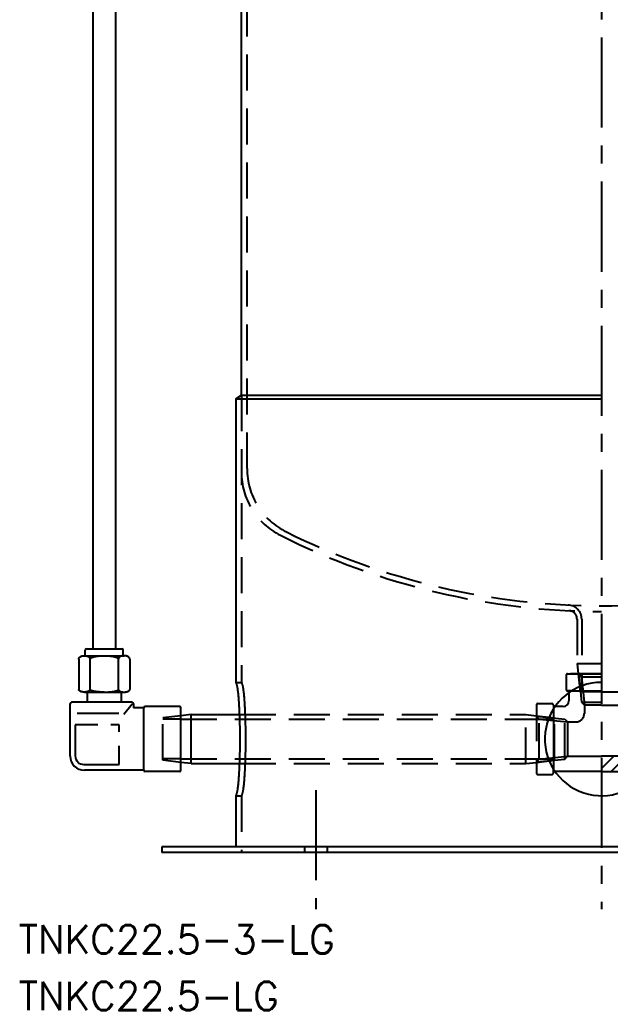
# Model space of a CAD drawing. Extents: x -205 to 175, y -979 to 175.
# Drawn here: x -205.1 to 3, y -978.6 to -629.3 of the extents above; entities that cross this region are included whole.
import ezdxf

# ---------------------------------------------------------------- set-up
doc = ezdxf.new("R2010")
doc.units = 0
doc.linetypes.add('CENTER', pattern=[50.8, 31.75, -6.35, 6.35, -6.35])
doc.linetypes.add('DASHED', pattern=[19.05, 12.7, -6.35])
doc.layers.get('0').update_dxf_attribs({"linetype": 'CONTINUOUS'})
doc.layers.add('CENTER', color=1, linetype='CENTER')
doc.styles.get("Standard").update_dxf_attribs({"font": 'txt.shx', "height": 3, "bigfont": 'bigfont.shx'})

# ---------------------------------------------------------------- blocks, each defined once
blk = doc.blocks.new('*X7')
at = {"color": 0, "linetype": 'CONTINUOUS'}
for p, q in [((7.88, -863.03), (10.91, -860)), ((7.29, -868.11), (12.5, -862.9)), ((6.07, -873.82), (11.5, -868.39)), ((7.76, -876.62), (12.96, -871.43)), ((11.95, -876.93), (18.37, -870.5)), ((17.98, -875.38), (22.78, -870.58)), ((0, -893.36), (4.29, -889.07)), ((3.35, -894.5), (8.78, -889.07)), ((7.84, -894.5), (12.64, -889.71)), ((12.33, -894.5), (16.39, -890.44)), ((16.82, -894.5), (20.44, -890.89)), ((20.31, -895.5), (23, -892.81))]:
    blk.add_line(p, q, dxfattribs=at)

msp = doc.modelspace()

# ---------------------------------------------------------------- linework, layer by layer
at = {"color": 3, "linetype": 'DASHED'}
for p, q in [((-125, -787.56), (-125, -380.33)), ((-127, -761.71), (-127, -863)), ((-8.65, -840.73), (-8.65, -856.35)), ((-7, -840.72), (-7, -866.35)), ((-8.65, -856.35), (-8.23, -860)), ((-8.65, -856.35), (0, -856.35)), ((-12.5, -860.5), (-12.5, -865.5)), ((-12, -860), (0, -860)), ((0, -860), (-11, -860)), ((-8.23, -860), (-7.5, -866.35)), ((-8.07, -860), (-7.07, -861)), ((-8.07, -860), (-7.07, -870)), ((-7.07, -861), (-6.07, -871)), ((-7.07, -861), (0, -861)), ((-129, -863), (-127, -863)), ((-10.54, -866), (-12, -866)), ((-11.5, -866.64), (-11.5, -866)), ((0, -866.35), (-7.5, -866.35)), ((-23, -871), (-23, -895)), ((-22.5, -870.5), (-17.5, -870.5)), ((-17, -871), (-17, -872.46)), ((-16.36, -871.5), (-17, -871.5)), ((-7.07, -870), (-6.07, -871)), ((-7.07, -870), (0, -870)), ((-6.07, -871), (-6.07, -874)), ((0, -871), (-6.07, -871)), ((-148.36, -874.77), (-154.71, -875.5)), ((-154.71, -890.5), (-154.71, -875.5)), ((-148.36, -876), (-154.71, -876)), ((-148.36, -876), (-23, -876)), ((-127.59, -874.35), (-26.65, -874.35)), ((-26.65, -891.65), (-26.65, -874.35)), ((-26.65, -874.35), (-23, -874.77)), ((-23, -874.77), (-16.65, -875.5)), ((-23, -874.93), (-22, -875.93)), ((-23, -874.93), (-13, -875.93)), ((-23, -876), (-16.65, -876)), ((-22, -890.07), (-22, -875.93)), ((-22, -875.93), (-12, -876.93)), ((-16.65, -890.5), (-16.65, -875.5)), ((-13, -890.07), (-13, -875.93)), ((-13, -875.93), (-12, -876.93)), ((-12, -876.93), (-12, -889.07)), ((-12, -876.93), (-9.07, -876.93)), ((-148.36, -890), (-154.71, -890)), ((-148.36, -891.23), (-154.71, -890.5)), ((-148.36, -890), (-23, -890)), ((-23, -890), (-16.65, -890)), ((-23, -891.07), (-22, -890.07)), ((-23, -891.07), (-13, -890.07)), ((-23, -891.23), (-16.65, -890.5)), ((-22, -890.07), (-12, -889.07)), ((-13, -890.07), (-12, -889.07)), ((-12, -889.07), (0, -889.07)), ((-127.59, -891.65), (-26.65, -891.65)), ((-26.65, -891.65), (-23, -891.23)), ((-17, -895), (-17, -893.54)), ((-22.5, -895.5), (-17.5, -895.5)), ((-16.36, -894.5), (-17, -894.5)), ((-129, -903), (-127, -903)), ((-127, -903), (-127, -923)), ((-104.76, -921), (-104.76, -923)), ((-96.76, -921), (-96.76, -923))]:
    msp.add_line(p, q, dxfattribs=at)
at = {"color": 7, "linetype": 'CONTINUOUS'}
for p, q in [((-127, -761.71), (-127, -396.65)), ((-179.36, -419.8), (-179.36, -851.2)), ((-171.36, -419.8), (-171.36, -851.2)), ((-129, -763), (-127, -761.71)), ((-129, -763), (0, -763)), ((-129, -763), (-129, -863)), ((-127, -761.71), (0, -761.71)), ((-182.02, -853.6), (-182.02, -851.7)), ((-181.52, -851.2), (-169.19, -851.2)), ((-168.69, -853.6), (-168.69, -851.7)), ((-184.36, -854.81), (-184.36, -865.5)), ((-182.36, -853.6), (-168.35, -853.6)), ((-180.36, -865.5), (-180.36, -854.52)), ((-170.35, -865.5), (-170.35, -854.52)), ((-166.36, -854.81), (-166.36, -865.5)), ((-10.54, -866), (0, -866)), ((-182.36, -866.43), (-168.35, -866.43)), ((-181.37, -866.43), (-181.37, -870.04)), ((-169.34, -866.43), (-169.34, -870.04)), ((-11.5, -866.64), (-11.5, -869.5)), ((0, -866.35), (7.5, -866.35)), ((-187.36, -889), (-187.36, -870.54)), ((-165.5, -870.04), (-186.86, -870.04)), ((-168.45, -874.23), (-165.5, -870.54)), ((-165, -870.54), (-165, -872)), ((-161.36, -872), (-165, -872)), ((-161.36, -894), (-161.36, -872)), ((-148.86, -871.5), (-160.86, -871.5)), ((-148.36, -894), (-148.36, -872)), ((-17, -872.46), (-17, -893.54)), ((-13.5, -871.5), (-16.36, -871.5)), ((0, -871), (6.07, -871)), ((-184.9, -873.89), (-170.25, -873.89)), ((-144.71, -874.35), (-148.36, -874.77)), ((-144.71, -891.65), (-144.71, -874.35)), ((-144.71, -874.35), (-127.59, -874.35)), ((-185.58, -877.93), (-185.58, -888.97)), ((-177.66, -877.93), (-185.58, -877.93)), ((-170.04, -877.93), (-173.03, -877.93)), ((-170.04, -880.47), (-170.04, -877.93)), ((-170.04, -891.97), (-170.04, -885.4)), ((12, -889.07), (0, -889.07)), ((-182.58, -891.97), (-170.04, -891.97)), ((-161.36, -894), (-182.36, -894)), ((-144.71, -891.65), (-148.36, -891.23)), ((-144.71, -891.65), (-127.59, -891.65)), ((-148.86, -894.5), (-160.86, -894.5)), ((0, -894.5), (-16.36, -894.5)), ((0, -894.5), (17, -894.5)), ((-129, -903), (-129, -921)), ((-155, -921), (-155, -923)), ((126.99, -921), (-155, -921)), ((155, -923), (-155, -923))]:
    msp.add_line(p, q, dxfattribs=at)
for points in [[(-184.36, -854.81, 0), (-184.35, -854.78, 0), (-184.35, -854.75, 0), (-184.35, -854.72, 0), (-184.34, -854.69, 0), (-184.34, -854.66, 0), (-184.33, -854.63, 0), (-184.33, -854.6, 0), (-184.32, -854.57, 0), (-184.31, -854.54, 0), (-184.29, -854.52, 0), (-184.28, -854.49, 0), (-184.27, -854.46, 0), (-184.25, -854.43, 0), (-184.24, -854.4, 0), (-184.22, -854.38, 0), (-184.2, -854.35, 0), (-184.18, -854.32, 0), (-184.16, -854.29, 0), (-184.14, -854.27, 0), (-184.12, -854.24, 0), (-184.1, -854.21, 0), (-184.07, -854.19, 0), (-184.04, -854.16, 0), (-184.02, -854.14, 0), (-183.99, -854.11, 0), (-183.96, -854.09, 0), (-183.93, -854.07, 0), (-183.9, -854.04, 0), (-183.87, -854.02, 0), (-183.84, -854, 0), (-183.8, -853.98, 0), (-183.77, -853.95, 0), (-183.74, -853.93, 0), (-183.7, -853.91, 0), (-183.66, -853.89, 0), (-183.62, -853.88, 0), (-183.59, -853.86, 0), (-183.55, -853.84, 0), (-183.51, -853.82, 0), (-183.47, -853.8, 0), (-183.43, -853.79, 0), (-183.38, -853.77, 0), (-183.34, -853.76, 0), (-183.3, -853.74, 0), (-183.26, -853.73, 0), (-183.21, -853.72, 0), (-183.17, -853.7, 0), (-183.12, -853.69, 0), (-183.08, -853.68, 0), (-183.03, -853.67, 0), (-182.98, -853.66, 0), (-182.94, -853.65, 0), (-182.89, -853.64, 0), (-182.84, -853.64, 0), (-182.79, -853.63, 0), (-182.75, -853.62, 0), (-182.7, -853.62, 0), (-182.65, -853.61, 0), (-182.6, -853.61, 0), (-182.55, -853.61, 0), (-182.5, -853.6, 0), (-182.46, -853.6, 0), (-182.41, -853.6, 0), (-182.36, -853.6, 0), (-182.31, -853.6, 0), (-182.26, -853.6, 0), (-182.21, -853.6, 0), (-182.16, -853.61, 0), (-182.11, -853.61, 0), (-182.06, -853.61, 0), (-182.02, -853.62, 0), (-181.97, -853.62, 0), (-181.92, -853.63, 0), (-181.87, -853.64, 0), (-181.82, -853.64, 0), (-181.78, -853.65, 0), (-181.73, -853.66, 0), (-181.69, -853.67, 0), (-181.64, -853.68, 0), (-181.59, -853.69, 0), (-181.55, -853.7, 0), (-181.5, -853.72, 0), (-181.46, -853.73, 0), (-181.42, -853.74, 0), (-181.37, -853.76, 0), (-181.33, -853.77, 0), (-181.29, -853.79, 0), (-181.25, -853.8, 0), (-181.21, -853.82, 0), (-181.17, -853.84, 0), (-181.13, -853.86, 0), (-181.09, -853.88, 0), (-181.05, -853.89, 0), (-181.02, -853.91, 0), (-180.98, -853.93, 0), (-180.95, -853.95, 0), (-180.91, -853.98, 0), (-180.88, -854, 0), (-180.85, -854.02, 0), (-180.81, -854.04, 0), (-180.78, -854.07, 0), (-180.75, -854.09, 0), (-180.72, -854.11, 0), (-180.7, -854.14, 0), (-180.67, -854.16, 0), (-180.65, -854.19, 0), (-180.62, -854.21, 0), (-180.6, -854.24, 0), (-180.57, -854.27, 0), (-180.55, -854.29, 0), (-180.53, -854.32, 0), (-180.51, -854.35, 0), (-180.5, -854.38, 0), (-180.48, -854.4, 0), (-180.46, -854.43, 0), (-180.45, -854.46, 0), (-180.43, -854.49, 0), (-180.42, -854.52, 0), (-180.41, -854.54, 0), (-180.4, -854.57, 0), (-180.39, -854.6, 0), (-180.38, -854.63, 0), (-180.38, -854.66, 0), (-180.37, -854.69, 0), (-180.37, -854.72, 0), (-180.36, -854.75, 0), (-180.36, -854.78, 0), (-180.36, -854.81, 0)], [(-180.36, -854.81, 0), (-180.36, -854.78, 0), (-180.35, -854.75, 0), (-180.35, -854.72, 0), (-180.34, -854.69, 0), (-180.32, -854.66, 0), (-180.31, -854.63, 0), (-180.29, -854.6, 0), (-180.26, -854.57, 0), (-180.24, -854.54, 0), (-180.21, -854.52, 0), (-180.18, -854.49, 0), (-180.15, -854.46, 0), (-180.11, -854.43, 0), (-180.07, -854.4, 0), (-180.03, -854.38, 0), (-179.98, -854.35, 0), (-179.93, -854.32, 0), (-179.88, -854.29, 0), (-179.83, -854.27, 0), (-179.77, -854.24, 0), (-179.71, -854.21, 0), (-179.65, -854.19, 0), (-179.58, -854.16, 0), (-179.52, -854.14, 0), (-179.45, -854.11, 0), (-179.38, -854.09, 0), (-179.3, -854.07, 0), (-179.22, -854.04, 0), (-179.15, -854.02, 0), (-179.06, -854, 0), (-178.98, -853.98, 0), (-178.9, -853.95, 0), (-178.81, -853.93, 0), (-178.72, -853.91, 0), (-178.62, -853.89, 0), (-178.53, -853.88, 0), (-178.44, -853.86, 0), (-178.34, -853.84, 0), (-178.24, -853.82, 0), (-178.14, -853.8, 0), (-178.03, -853.79, 0), (-177.93, -853.77, 0), (-177.82, -853.76, 0), (-177.72, -853.74, 0), (-177.61, -853.73, 0), (-177.5, -853.72, 0), (-177.38, -853.7, 0), (-177.27, -853.69, 0), (-177.16, -853.68, 0), (-177.04, -853.67, 0), (-176.93, -853.66, 0), (-176.81, -853.65, 0), (-176.69, -853.64, 0), (-176.57, -853.64, 0), (-176.45, -853.63, 0), (-176.33, -853.62, 0), (-176.21, -853.62, 0), (-176.09, -853.61, 0), (-175.97, -853.61, 0), (-175.85, -853.61, 0), (-175.72, -853.6, 0), (-175.6, -853.6, 0), (-175.48, -853.6, 0), (-175.35, -853.6, 0), (-175.23, -853.6, 0), (-175.11, -853.6, 0), (-174.99, -853.6, 0), (-174.86, -853.61, 0), (-174.74, -853.61, 0), (-174.62, -853.61, 0), (-174.5, -853.62, 0), (-174.38, -853.62, 0), (-174.26, -853.63, 0), (-174.14, -853.64, 0), (-174.02, -853.64, 0), (-173.9, -853.65, 0), (-173.78, -853.66, 0), (-173.67, -853.67, 0), (-173.55, -853.68, 0), (-173.44, -853.69, 0), (-173.33, -853.7, 0), (-173.22, -853.72, 0), (-173.1, -853.73, 0), (-173, -853.74, 0), (-172.89, -853.76, 0), (-172.78, -853.77, 0), (-172.68, -853.79, 0), (-172.57, -853.8, 0), (-172.47, -853.82, 0), (-172.37, -853.84, 0), (-172.28, -853.86, 0), (-172.18, -853.88, 0), (-172.09, -853.89, 0), (-171.99, -853.91, 0), (-171.9, -853.93, 0), (-171.82, -853.95, 0), (-171.73, -853.98, 0), (-171.65, -854, 0), (-171.56, -854.02, 0), (-171.49, -854.04, 0), (-171.41, -854.07, 0), (-171.34, -854.09, 0), (-171.26, -854.11, 0), (-171.19, -854.14, 0), (-171.13, -854.16, 0), (-171.06, -854.19, 0), (-171, -854.21, 0), (-170.94, -854.24, 0), (-170.88, -854.27, 0), (-170.83, -854.29, 0), (-170.78, -854.32, 0), (-170.73, -854.35, 0), (-170.69, -854.38, 0), (-170.64, -854.4, 0), (-170.6, -854.43, 0), (-170.56, -854.46, 0), (-170.53, -854.49, 0), (-170.5, -854.52, 0), (-170.47, -854.54, 0), (-170.45, -854.57, 0), (-170.42, -854.6, 0), (-170.4, -854.63, 0), (-170.39, -854.66, 0), (-170.37, -854.69, 0), (-170.36, -854.72, 0), (-170.35, -854.75, 0), (-170.35, -854.78, 0), (-170.35, -854.81, 0)], [(-166.36, -854.81, 0), (-166.36, -854.78, 0), (-166.36, -854.75, 0), (-166.36, -854.72, 0), (-166.37, -854.69, 0), (-166.37, -854.66, 0), (-166.38, -854.63, 0), (-166.38, -854.6, 0), (-166.39, -854.57, 0), (-166.4, -854.54, 0), (-166.41, -854.52, 0), (-166.43, -854.49, 0), (-166.44, -854.46, 0), (-166.46, -854.43, 0), (-166.47, -854.4, 0), (-166.49, -854.38, 0), (-166.51, -854.35, 0), (-166.53, -854.32, 0), (-166.55, -854.29, 0), (-166.57, -854.27, 0), (-166.59, -854.24, 0), (-166.62, -854.21, 0), (-166.64, -854.19, 0), (-166.66, -854.16, 0), (-166.69, -854.14, 0), (-166.72, -854.11, 0), (-166.75, -854.09, 0), (-166.78, -854.07, 0), (-166.81, -854.04, 0), (-166.84, -854.02, 0), (-166.87, -854, 0), (-166.91, -853.98, 0), (-166.94, -853.95, 0), (-166.97, -853.93, 0), (-167.01, -853.91, 0), (-167.05, -853.89, 0), (-167.09, -853.88, 0), (-167.12, -853.86, 0), (-167.16, -853.84, 0), (-167.2, -853.82, 0), (-167.24, -853.8, 0), (-167.28, -853.79, 0), (-167.33, -853.77, 0), (-167.37, -853.76, 0), (-167.41, -853.74, 0), (-167.45, -853.73, 0), (-167.5, -853.72, 0), (-167.54, -853.7, 0), (-167.59, -853.69, 0), (-167.63, -853.68, 0), (-167.68, -853.67, 0), (-167.73, -853.66, 0), (-167.77, -853.65, 0), (-167.82, -853.64, 0), (-167.87, -853.64, 0), (-167.91, -853.63, 0), (-167.96, -853.62, 0), (-168.01, -853.62, 0), (-168.06, -853.61, 0), (-168.11, -853.61, 0), (-168.16, -853.61, 0), (-168.21, -853.6, 0), (-168.25, -853.6, 0), (-168.3, -853.6, 0), (-168.35, -853.6, 0), (-168.4, -853.6, 0), (-168.45, -853.6, 0), (-168.5, -853.6, 0), (-168.55, -853.61, 0), (-168.6, -853.61, 0), (-168.65, -853.61, 0), (-168.69, -853.62, 0), (-168.74, -853.62, 0), (-168.79, -853.63, 0), (-168.84, -853.64, 0), (-168.88, -853.64, 0), (-168.93, -853.65, 0), (-168.98, -853.66, 0), (-169.03, -853.67, 0), (-169.07, -853.68, 0), (-169.12, -853.69, 0), (-169.16, -853.7, 0), (-169.21, -853.72, 0), (-169.25, -853.73, 0), (-169.29, -853.74, 0), (-169.34, -853.76, 0), (-169.38, -853.77, 0), (-169.42, -853.79, 0), (-169.46, -853.8, 0), (-169.5, -853.82, 0), (-169.54, -853.84, 0), (-169.58, -853.86, 0), (-169.62, -853.88, 0), (-169.66, -853.89, 0), (-169.69, -853.91, 0), (-169.73, -853.93, 0), (-169.76, -853.95, 0), (-169.8, -853.98, 0), (-169.83, -854, 0), (-169.87, -854.02, 0), (-169.9, -854.04, 0), (-169.93, -854.07, 0), (-169.96, -854.09, 0), (-169.99, -854.11, 0), (-170.01, -854.14, 0), (-170.04, -854.16, 0), (-170.06, -854.19, 0), (-170.09, -854.21, 0), (-170.11, -854.24, 0), (-170.14, -854.27, 0), (-170.16, -854.29, 0), (-170.18, -854.32, 0), (-170.2, -854.35, 0), (-170.22, -854.38, 0), (-170.23, -854.4, 0), (-170.25, -854.43, 0), (-170.26, -854.46, 0), (-170.28, -854.49, 0), (-170.29, -854.52, 0), (-170.3, -854.54, 0), (-170.31, -854.57, 0), (-170.32, -854.6, 0), (-170.33, -854.63, 0), (-170.33, -854.66, 0), (-170.34, -854.69, 0), (-170.34, -854.72, 0), (-170.35, -854.75, 0), (-170.35, -854.78, 0), (-170.35, -854.81, 0)], [(-180.36, -865.5, 0), (-180.36, -865.52, 0), (-180.36, -865.54, 0), (-180.37, -865.57, 0), (-180.37, -865.59, 0), (-180.38, -865.61, 0), (-180.38, -865.63, 0), (-180.39, -865.66, 0), (-180.4, -865.68, 0), (-180.41, -865.7, 0), (-180.42, -865.72, 0), (-180.43, -865.75, 0), (-180.45, -865.77, 0), (-180.46, -865.79, 0), (-180.48, -865.81, 0), (-180.5, -865.83, 0), (-180.51, -865.85, 0), (-180.53, -865.88, 0), (-180.55, -865.9, 0), (-180.57, -865.92, 0), (-180.6, -865.94, 0), (-180.62, -865.96, 0), (-180.65, -865.98, 0), (-180.67, -866, 0), (-180.7, -866.02, 0), (-180.72, -866.03, 0), (-180.75, -866.05, 0), (-180.78, -866.07, 0), (-180.81, -866.09, 0), (-180.85, -866.11, 0), (-180.88, -866.12, 0), (-180.91, -866.14, 0), (-180.95, -866.16, 0), (-180.98, -866.17, 0), (-181.02, -866.19, 0), (-181.05, -866.2, 0), (-181.09, -866.22, 0), (-181.13, -866.23, 0), (-181.17, -866.25, 0), (-181.21, -866.26, 0), (-181.25, -866.27, 0), (-181.29, -866.29, 0), (-181.33, -866.3, 0), (-181.37, -866.31, 0), (-181.42, -866.32, 0), (-181.46, -866.33, 0), (-181.5, -866.34, 0), (-181.55, -866.35, 0), (-181.59, -866.36, 0), (-181.64, -866.37, 0), (-181.69, -866.38, 0), (-181.73, -866.38, 0), (-181.78, -866.39, 0), (-181.82, -866.4, 0), (-181.87, -866.4, 0), (-181.92, -866.41, 0), (-181.97, -866.41, 0), (-182.02, -866.42, 0), (-182.06, -866.42, 0), (-182.11, -866.42, 0), (-182.16, -866.43, 0), (-182.21, -866.43, 0), (-182.26, -866.43, 0), (-182.31, -866.43, 0), (-182.36, -866.43, 0), (-182.41, -866.43, 0), (-182.46, -866.43, 0), (-182.5, -866.43, 0), (-182.55, -866.43, 0), (-182.6, -866.42, 0), (-182.65, -866.42, 0), (-182.7, -866.42, 0), (-182.75, -866.41, 0), (-182.79, -866.41, 0), (-182.84, -866.4, 0), (-182.89, -866.4, 0), (-182.94, -866.39, 0), (-182.98, -866.38, 0), (-183.03, -866.38, 0), (-183.08, -866.37, 0), (-183.12, -866.36, 0), (-183.17, -866.35, 0), (-183.21, -866.34, 0), (-183.26, -866.33, 0), (-183.3, -866.32, 0), (-183.34, -866.31, 0), (-183.38, -866.3, 0), (-183.43, -866.29, 0), (-183.47, -866.27, 0), (-183.51, -866.26, 0), (-183.55, -866.25, 0), (-183.59, -866.23, 0), (-183.62, -866.22, 0), (-183.66, -866.2, 0), (-183.7, -866.19, 0), (-183.74, -866.17, 0), (-183.77, -866.16, 0), (-183.8, -866.14, 0), (-183.84, -866.12, 0), (-183.87, -866.11, 0), (-183.9, -866.09, 0), (-183.93, -866.07, 0), (-183.96, -866.05, 0), (-183.99, -866.03, 0), (-184.02, -866.02, 0), (-184.04, -866, 0), (-184.07, -865.98, 0), (-184.1, -865.96, 0), (-184.12, -865.94, 0), (-184.14, -865.92, 0), (-184.16, -865.9, 0), (-184.18, -865.88, 0), (-184.2, -865.85, 0), (-184.22, -865.83, 0), (-184.24, -865.81, 0), (-184.25, -865.79, 0), (-184.27, -865.77, 0), (-184.28, -865.75, 0), (-184.29, -865.72, 0), (-184.31, -865.7, 0), (-184.32, -865.68, 0), (-184.33, -865.66, 0), (-184.33, -865.63, 0), (-184.34, -865.61, 0), (-184.34, -865.59, 0), (-184.35, -865.57, 0), (-184.35, -865.54, 0), (-184.35, -865.52, 0), (-184.36, -865.5, 0)], [(-175.35, -866.45, 0), (-175.42, -866.45, 0), (-175.48, -866.45, 0), (-175.54, -866.45, 0), (-175.6, -866.45, 0), (-175.66, -866.45, 0), (-175.72, -866.45, 0), (-175.78, -866.45, 0), (-175.84, -866.45, 0), (-175.9, -866.44, 0), (-175.96, -866.44, 0), (-176.02, -866.44, 0), (-176.08, -866.44, 0), (-176.14, -866.44, 0), (-176.2, -866.44, 0), (-176.26, -866.44, 0), (-176.32, -866.43, 0), (-176.38, -866.43, 0), (-176.44, -866.43, 0), (-176.5, -866.43, 0), (-176.56, -866.42, 0), (-176.62, -866.42, 0), (-176.68, -866.42, 0), (-176.74, -866.42, 0), (-176.8, -866.41, 0), (-176.85, -866.41, 0), (-176.91, -866.41, 0), (-176.97, -866.4, 0), (-177.03, -866.4, 0), (-177.09, -866.4, 0), (-177.14, -866.39, 0), (-177.2, -866.39, 0), (-177.26, -866.38, 0), (-177.31, -866.38, 0), (-177.37, -866.38, 0), (-177.43, -866.37, 0), (-177.48, -866.37, 0), (-177.54, -866.36, 0), (-177.59, -866.36, 0), (-177.65, -866.35, 0), (-177.7, -866.35, 0), (-177.75, -866.34, 0), (-177.81, -866.33, 0), (-177.86, -866.33, 0), (-177.91, -866.32, 0), (-177.97, -866.32, 0), (-178.02, -866.31, 0), (-178.07, -866.3, 0), (-178.12, -866.3, 0), (-178.17, -866.29, 0), (-178.22, -866.28, 0), (-178.27, -866.28, 0), (-178.32, -866.27, 0), (-178.37, -866.26, 0), (-178.42, -866.26, 0), (-178.47, -866.25, 0), (-178.52, -866.24, 0), (-178.57, -866.24, 0), (-178.61, -866.23, 0), (-178.66, -866.22, 0), (-178.71, -866.21, 0), (-178.75, -866.2, 0), (-178.79, -866.2, 0), (-178.84, -866.19, 0), (-178.88, -866.18, 0), (-178.93, -866.17, 0), (-178.97, -866.16, 0), (-179.01, -866.15, 0), (-179.05, -866.15, 0), (-179.09, -866.14, 0), (-179.14, -866.13, 0), (-179.18, -866.12, 0), (-179.22, -866.11, 0), (-179.25, -866.1, 0), (-179.29, -866.09, 0), (-179.33, -866.08, 0), (-179.37, -866.07, 0), (-179.4, -866.06, 0), (-179.44, -866.05, 0), (-179.47, -866.04, 0), (-179.51, -866.03, 0), (-179.54, -866.02, 0), (-179.58, -866.01, 0), (-179.61, -866, 0), (-179.64, -866, 0), (-179.67, -865.99, 0), (-179.71, -865.97, 0), (-179.74, -865.96, 0), (-179.76, -865.95, 0), (-179.79, -865.94, 0), (-179.82, -865.93, 0), (-179.85, -865.92, 0), (-179.88, -865.91, 0), (-179.9, -865.9, 0), (-179.93, -865.89, 0), (-179.95, -865.88, 0), (-179.98, -865.87, 0), (-180, -865.86, 0), (-180.02, -865.85, 0), (-180.04, -865.84, 0), (-180.06, -865.82, 0), (-180.09, -865.81, 0), (-180.11, -865.8, 0), (-180.12, -865.79, 0), (-180.14, -865.78, 0), (-180.16, -865.77, 0), (-180.18, -865.75, 0), (-180.19, -865.74, 0), (-180.21, -865.73, 0), (-180.22, -865.72, 0), (-180.24, -865.71, 0), (-180.25, -865.7, 0), (-180.26, -865.69, 0), (-180.28, -865.67, 0), (-180.29, -865.66, 0), (-180.3, -865.65, 0), (-180.31, -865.64, 0), (-180.31, -865.63, 0), (-180.32, -865.62, 0), (-180.33, -865.6, 0), (-180.34, -865.59, 0), (-180.34, -865.58, 0), (-180.35, -865.57, 0), (-180.35, -865.56, 0), (-180.35, -865.54, 0), (-180.36, -865.53, 0), (-180.36, -865.52, 0), (-180.36, -865.51, 0), (-180.36, -865.5, 0)], [(-175.35, -866.45, 0), (-175.29, -866.45, 0), (-175.23, -866.45, 0), (-175.17, -866.45, 0), (-175.11, -866.45, 0), (-175.05, -866.45, 0), (-174.99, -866.45, 0), (-174.93, -866.45, 0), (-174.87, -866.45, 0), (-174.81, -866.44, 0), (-174.75, -866.44, 0), (-174.69, -866.44, 0), (-174.63, -866.44, 0), (-174.57, -866.44, 0), (-174.51, -866.44, 0), (-174.45, -866.44, 0), (-174.39, -866.43, 0), (-174.33, -866.43, 0), (-174.27, -866.43, 0), (-174.21, -866.43, 0), (-174.15, -866.42, 0), (-174.09, -866.42, 0), (-174.03, -866.42, 0), (-173.97, -866.42, 0), (-173.91, -866.41, 0), (-173.86, -866.41, 0), (-173.8, -866.41, 0), (-173.74, -866.4, 0), (-173.68, -866.4, 0), (-173.62, -866.4, 0), (-173.57, -866.39, 0), (-173.51, -866.39, 0), (-173.45, -866.38, 0), (-173.4, -866.38, 0), (-173.34, -866.38, 0), (-173.28, -866.37, 0), (-173.23, -866.37, 0), (-173.17, -866.36, 0), (-173.12, -866.36, 0), (-173.06, -866.35, 0), (-173.01, -866.35, 0), (-172.96, -866.34, 0), (-172.9, -866.33, 0), (-172.85, -866.33, 0), (-172.79, -866.32, 0), (-172.74, -866.32, 0), (-172.69, -866.31, 0), (-172.64, -866.3, 0), (-172.59, -866.3, 0), (-172.54, -866.29, 0), (-172.49, -866.28, 0), (-172.44, -866.28, 0), (-172.39, -866.27, 0), (-172.34, -866.26, 0), (-172.29, -866.26, 0), (-172.24, -866.25, 0), (-172.19, -866.24, 0), (-172.15, -866.24, 0), (-172.1, -866.23, 0), (-172.05, -866.22, 0), (-172, -866.21, 0), (-171.96, -866.2, 0), (-171.91, -866.2, 0), (-171.87, -866.19, 0), (-171.83, -866.18, 0), (-171.78, -866.17, 0), (-171.74, -866.16, 0), (-171.7, -866.15, 0), (-171.66, -866.15, 0), (-171.62, -866.14, 0), (-171.57, -866.13, 0), (-171.53, -866.12, 0), (-171.5, -866.11, 0), (-171.46, -866.1, 0), (-171.42, -866.09, 0), (-171.38, -866.08, 0), (-171.34, -866.07, 0), (-171.31, -866.06, 0), (-171.27, -866.05, 0), (-171.24, -866.04, 0), (-171.2, -866.03, 0), (-171.17, -866.02, 0), (-171.13, -866.01, 0), (-171.1, -866, 0), (-171.07, -866, 0), (-171.04, -865.99, 0), (-171, -865.97, 0), (-170.97, -865.96, 0), (-170.95, -865.95, 0), (-170.92, -865.94, 0), (-170.89, -865.93, 0), (-170.86, -865.92, 0), (-170.83, -865.91, 0), (-170.81, -865.9, 0), (-170.78, -865.89, 0), (-170.76, -865.88, 0), (-170.73, -865.87, 0), (-170.71, -865.86, 0), (-170.69, -865.85, 0), (-170.67, -865.84, 0), (-170.65, -865.82, 0), (-170.62, -865.81, 0), (-170.6, -865.8, 0), (-170.59, -865.79, 0), (-170.57, -865.78, 0), (-170.55, -865.77, 0), (-170.53, -865.75, 0), (-170.52, -865.74, 0), (-170.5, -865.73, 0), (-170.49, -865.72, 0), (-170.47, -865.71, 0), (-170.46, -865.7, 0), (-170.45, -865.69, 0), (-170.44, -865.67, 0), (-170.42, -865.66, 0), (-170.41, -865.65, 0), (-170.4, -865.64, 0), (-170.4, -865.63, 0), (-170.39, -865.62, 0), (-170.38, -865.6, 0), (-170.37, -865.59, 0), (-170.37, -865.58, 0), (-170.36, -865.57, 0), (-170.36, -865.56, 0), (-170.36, -865.54, 0), (-170.35, -865.53, 0), (-170.35, -865.52, 0), (-170.35, -865.51, 0), (-170.35, -865.5, 0)], [(-170.35, -865.5, 0), (-170.35, -865.52, 0), (-170.35, -865.54, 0), (-170.34, -865.57, 0), (-170.34, -865.59, 0), (-170.33, -865.61, 0), (-170.33, -865.63, 0), (-170.32, -865.66, 0), (-170.31, -865.68, 0), (-170.3, -865.7, 0), (-170.29, -865.72, 0), (-170.28, -865.75, 0), (-170.26, -865.77, 0), (-170.25, -865.79, 0), (-170.23, -865.81, 0), (-170.22, -865.83, 0), (-170.2, -865.85, 0), (-170.18, -865.88, 0), (-170.16, -865.9, 0), (-170.14, -865.92, 0), (-170.11, -865.94, 0), (-170.09, -865.96, 0), (-170.06, -865.98, 0), (-170.04, -866, 0), (-170.01, -866.02, 0), (-169.99, -866.03, 0), (-169.96, -866.05, 0), (-169.93, -866.07, 0), (-169.9, -866.09, 0), (-169.87, -866.11, 0), (-169.83, -866.12, 0), (-169.8, -866.14, 0), (-169.76, -866.16, 0), (-169.73, -866.17, 0), (-169.69, -866.19, 0), (-169.66, -866.2, 0), (-169.62, -866.22, 0), (-169.58, -866.23, 0), (-169.54, -866.25, 0), (-169.5, -866.26, 0), (-169.46, -866.27, 0), (-169.42, -866.29, 0), (-169.38, -866.3, 0), (-169.34, -866.31, 0), (-169.29, -866.32, 0), (-169.25, -866.33, 0), (-169.21, -866.34, 0), (-169.16, -866.35, 0), (-169.12, -866.36, 0), (-169.07, -866.37, 0), (-169.03, -866.38, 0), (-168.98, -866.38, 0), (-168.93, -866.39, 0), (-168.88, -866.4, 0), (-168.84, -866.4, 0), (-168.79, -866.41, 0), (-168.74, -866.41, 0), (-168.69, -866.42, 0), (-168.65, -866.42, 0), (-168.6, -866.42, 0), (-168.55, -866.43, 0), (-168.5, -866.43, 0), (-168.45, -866.43, 0), (-168.4, -866.43, 0), (-168.35, -866.43, 0), (-168.3, -866.43, 0), (-168.25, -866.43, 0), (-168.21, -866.43, 0), (-168.16, -866.43, 0), (-168.11, -866.42, 0), (-168.06, -866.42, 0), (-168.01, -866.42, 0), (-167.96, -866.41, 0), (-167.91, -866.41, 0), (-167.87, -866.4, 0), (-167.82, -866.4, 0), (-167.77, -866.39, 0), (-167.73, -866.38, 0), (-167.68, -866.38, 0), (-167.63, -866.37, 0), (-167.59, -866.36, 0), (-167.54, -866.35, 0), (-167.5, -866.34, 0), (-167.45, -866.33, 0), (-167.41, -866.32, 0), (-167.37, -866.31, 0), (-167.33, -866.3, 0), (-167.28, -866.29, 0), (-167.24, -866.27, 0), (-167.2, -866.26, 0), (-167.16, -866.25, 0), (-167.12, -866.23, 0), (-167.09, -866.22, 0), (-167.05, -866.2, 0), (-167.01, -866.19, 0), (-166.97, -866.17, 0), (-166.94, -866.16, 0), (-166.91, -866.14, 0), (-166.87, -866.12, 0), (-166.84, -866.11, 0), (-166.81, -866.09, 0), (-166.78, -866.07, 0), (-166.75, -866.05, 0), (-166.72, -866.03, 0), (-166.69, -866.02, 0), (-166.66, -866, 0), (-166.64, -865.98, 0), (-166.62, -865.96, 0), (-166.59, -865.94, 0), (-166.57, -865.92, 0), (-166.55, -865.9, 0), (-166.53, -865.88, 0), (-166.51, -865.85, 0), (-166.49, -865.83, 0), (-166.47, -865.81, 0), (-166.46, -865.79, 0), (-166.44, -865.77, 0), (-166.43, -865.75, 0), (-166.41, -865.72, 0), (-166.4, -865.7, 0), (-166.39, -865.68, 0), (-166.38, -865.66, 0), (-166.38, -865.63, 0), (-166.37, -865.61, 0), (-166.37, -865.59, 0), (-166.36, -865.57, 0), (-166.36, -865.54, 0), (-166.36, -865.52, 0), (-166.36, -865.5, 0)], [(-129, -903, 0), (-128.96, -902.99, 0), (-128.92, -902.98, 0), (-128.88, -902.95, 0), (-128.85, -902.9, 0), (-128.81, -902.85, 0), (-128.77, -902.78, 0), (-128.73, -902.71, 0), (-128.7, -902.62, 0), (-128.66, -902.51, 0), (-128.62, -902.4, 0), (-128.58, -902.28, 0), (-128.55, -902.14, 0), (-128.51, -901.99, 0), (-128.47, -901.83, 0), (-128.44, -901.66, 0), (-128.4, -901.48, 0), (-128.37, -901.28, 0), (-128.33, -901.08, 0), (-128.3, -900.86, 0), (-128.26, -900.64, 0), (-128.23, -900.4, 0), (-128.2, -900.15, 0), (-128.17, -899.9, 0), (-128.13, -899.63, 0), (-128.1, -899.35, 0), (-128.07, -899.06, 0), (-128.04, -898.77, 0), (-128.01, -898.46, 0), (-127.98, -898.14, 0), (-127.95, -897.82, 0), (-127.92, -897.49, 0), (-127.9, -897.14, 0), (-127.87, -896.79, 0), (-127.84, -896.43, 0), (-127.82, -896.06, 0), (-127.79, -895.69, 0), (-127.77, -895.3, 0), (-127.75, -894.91, 0), (-127.72, -894.52, 0), (-127.7, -894.11, 0), (-127.68, -893.7, 0), (-127.66, -893.28, 0), (-127.64, -892.86, 0), (-127.62, -892.43, 0), (-127.61, -891.99, 0), (-127.59, -891.55, 0), (-127.57, -891.11, 0), (-127.56, -890.65, 0), (-127.55, -890.2, 0), (-127.53, -889.74, 0), (-127.52, -889.27, 0), (-127.51, -888.81, 0), (-127.5, -888.33, 0), (-127.49, -887.86, 0), (-127.48, -887.38, 0), (-127.47, -886.9, 0), (-127.46, -886.42, 0), (-127.46, -885.93, 0), (-127.45, -885.45, 0), (-127.45, -884.96, 0), (-127.44, -884.47, 0), (-127.44, -883.98, 0), (-127.44, -883.49, 0), (-127.44, -883, 0), (-127.44, -882.51, 0), (-127.44, -882.02, 0), (-127.44, -881.53, 0), (-127.45, -881.04, 0), (-127.45, -880.55, 0), (-127.46, -880.07, 0), (-127.46, -879.58, 0), (-127.47, -879.1, 0), (-127.48, -878.62, 0), (-127.49, -878.14, 0), (-127.5, -877.67, 0), (-127.51, -877.19, 0), (-127.52, -876.73, 0), (-127.53, -876.26, 0), (-127.55, -875.8, 0), (-127.56, -875.35, 0), (-127.57, -874.89, 0), (-127.59, -874.45, 0), (-127.61, -874.01, 0), (-127.62, -873.57, 0), (-127.64, -873.14, 0), (-127.66, -872.72, 0), (-127.68, -872.3, 0), (-127.7, -871.89, 0), (-127.72, -871.48, 0), (-127.75, -871.09, 0), (-127.77, -870.7, 0), (-127.79, -870.31, 0), (-127.82, -869.94, 0), (-127.84, -869.57, 0), (-127.87, -869.21, 0), (-127.9, -868.86, 0), (-127.92, -868.51, 0), (-127.95, -868.18, 0), (-127.98, -867.86, 0), (-128.01, -867.54, 0), (-128.04, -867.23, 0), (-128.07, -866.94, 0), (-128.1, -866.65, 0), (-128.13, -866.37, 0), (-128.17, -866.1, 0), (-128.2, -865.85, 0), (-128.23, -865.6, 0), (-128.26, -865.36, 0), (-128.3, -865.14, 0), (-128.33, -864.92, 0), (-128.37, -864.72, 0), (-128.4, -864.52, 0), (-128.44, -864.34, 0), (-128.47, -864.17, 0), (-128.51, -864.01, 0), (-128.55, -863.86, 0), (-128.58, -863.72, 0), (-128.62, -863.6, 0), (-128.66, -863.49, 0), (-128.7, -863.38, 0), (-128.73, -863.29, 0), (-128.77, -863.22, 0), (-128.81, -863.15, 0), (-128.85, -863.1, 0), (-128.88, -863.05, 0), (-128.92, -863.02, 0), (-128.96, -863.01, 0), (-129, -863, 0)]]:
    msp.add_polyline3d(points, dxfattribs=at)
at = {"color": 3, "linetype": 'DASHED'}
msp.add_polyline3d([(-127, -903, 0), (-126.96, -902.99, 0), (-126.92, -902.98, 0), (-126.89, -902.95, 0), (-126.85, -902.9, 0), (-126.81, -902.85, 0), (-126.77, -902.78, 0), (-126.73, -902.71, 0), (-126.7, -902.62, 0), (-126.66, -902.51, 0), (-126.62, -902.4, 0), (-126.58, -902.28, 0), (-126.55, -902.14, 0), (-126.51, -901.99, 0), (-126.47, -901.83, 0), (-126.44, -901.66, 0), (-126.4, -901.48, 0), (-126.37, -901.28, 0), (-126.33, -901.08, 0), (-126.3, -900.86, 0), (-126.27, -900.64, 0), (-126.23, -900.4, 0), (-126.2, -900.15, 0), (-126.17, -899.9, 0), (-126.13, -899.63, 0), (-126.1, -899.35, 0), (-126.07, -899.06, 0), (-126.04, -898.77, 0), (-126.01, -898.46, 0), (-125.98, -898.14, 0), (-125.95, -897.82, 0), (-125.92, -897.49, 0), (-125.9, -897.14, 0), (-125.87, -896.79, 0), (-125.84, -896.43, 0), (-125.82, -896.06, 0), (-125.79, -895.69, 0), (-125.77, -895.3, 0), (-125.75, -894.91, 0), (-125.72, -894.52, 0), (-125.7, -894.11, 0), (-125.68, -893.7, 0), (-125.66, -893.28, 0), (-125.64, -892.86, 0), (-125.62, -892.43, 0), (-125.61, -891.99, 0), (-125.59, -891.55, 0), (-125.57, -891.11, 0), (-125.56, -890.65, 0), (-125.55, -890.2, 0), (-125.53, -889.74, 0), (-125.52, -889.27, 0), (-125.51, -888.81, 0), (-125.5, -888.33, 0), (-125.49, -887.86, 0), (-125.48, -887.38, 0), (-125.47, -886.9, 0), (-125.46, -886.42, 0), (-125.46, -885.93, 0), (-125.45, -885.45, 0), (-125.45, -884.96, 0), (-125.44, -884.47, 0), (-125.44, -883.98, 0), (-125.44, -883.49, 0), (-125.44, -883, 0), (-125.44, -882.51, 0), (-125.44, -882.02, 0), (-125.44, -881.53, 0), (-125.45, -881.04, 0), (-125.45, -880.55, 0), (-125.46, -880.07, 0), (-125.46, -879.58, 0), (-125.47, -879.1, 0), (-125.48, -878.62, 0), (-125.49, -878.14, 0), (-125.5, -877.67, 0), (-125.51, -877.19, 0), (-125.52, -876.73, 0), (-125.53, -876.26, 0), (-125.55, -875.8, 0), (-125.56, -875.35, 0), (-125.57, -874.89, 0), (-125.59, -874.45, 0), (-125.61, -874.01, 0), (-125.62, -873.57, 0), (-125.64, -873.14, 0), (-125.66, -872.72, 0), (-125.68, -872.3, 0), (-125.7, -871.89, 0), (-125.72, -871.48, 0), (-125.75, -871.09, 0), (-125.77, -870.7, 0), (-125.79, -870.31, 0), (-125.82, -869.94, 0), (-125.84, -869.57, 0), (-125.87, -869.21, 0), (-125.9, -868.86, 0), (-125.92, -868.51, 0), (-125.95, -868.18, 0), (-125.98, -867.86, 0), (-126.01, -867.54, 0), (-126.04, -867.23, 0), (-126.07, -866.94, 0), (-126.1, -866.65, 0), (-126.13, -866.37, 0), (-126.17, -866.1, 0), (-126.2, -865.85, 0), (-126.23, -865.6, 0), (-126.27, -865.36, 0), (-126.3, -865.14, 0), (-126.33, -864.92, 0), (-126.37, -864.72, 0), (-126.4, -864.52, 0), (-126.44, -864.34, 0), (-126.47, -864.17, 0), (-126.51, -864.01, 0), (-126.55, -863.86, 0), (-126.58, -863.72, 0), (-126.62, -863.6, 0), (-126.66, -863.49, 0), (-126.7, -863.38, 0), (-126.73, -863.29, 0), (-126.77, -863.22, 0), (-126.81, -863.15, 0), (-126.85, -863.1, 0), (-126.89, -863.05, 0), (-126.92, -863.02, 0), (-126.96, -863.01, 0), (-127, -863, 0)], dxfattribs=at)
for centre, radius, start, end in [((-102, -788.79), 25, 180, 243.2987), ((-100, -787.56), 25, 180, 243.6122), ((0, -586), 250, 243.6122, 270), ((0, -586), 252, 243.2987, 270), ((-12, -840.72), 5, 0, 87.3027), ((-11.65, -840.73), 3, 0, 87.3815), ((-12, -860.5), 0.5, 90, 180), ((-12, -865.5), 0.5, 180, 270), ((-22.5, -871), 0.5, 90, 180), ((-17.5, -871), 0.5, 0, 90), ((-9.07, -873.93), 3, 270, 0), ((-22.5, -895), 0.5, 180, 270), ((-17.5, -895), 0.5, 270, 0)]:
    msp.add_arc(centre, radius, start, end, dxfattribs=at)
at = {"color": 7, "linetype": 'CONTINUOUS'}
for centre, radius, start, end in [((0, -586), 250, 270, 296.3878), ((-181.52, -851.7), 0.5, 90, 180), ((-169.19, -851.7), 0.5, 0, 90), ((0, -883), 20, 90, 324.9004), ((-13.5, -869.5), 2, 270, 0), ((-186.86, -870.54), 0.5, 90, 180), ((-165.5, -870.54), 0.5, 0, 90), ((-160.86, -872), 0.5, 90, 180), ((-148.86, -872), 0.5, 0, 90), ((-182.36, -889), 5, 180, 270), ((-182.58, -888.97), 3, 180, 270), ((-160.86, -894), 0.5, 180, 270), ((-148.86, -894), 0.5, 270, 0)]:
    msp.add_arc(centre, radius, start, end, dxfattribs=at)
at = {"layer": 'CENTER', "color": 1, "linetype": 'CENTER'}
for p, q in [((0, -280), (0, -943)), ((-100.76, -901), (-100.76, -943))]:
    msp.add_line(p, q, dxfattribs=at)

# ---------------------------------------------------------------- block references
at = {"color": 7, "linetype": 'CONTINUOUS'}
msp.add_blockref('*X7', (0, 0), dxfattribs=at)

# ---------------------------------------------------------------- texts
for s, p in [('TNKC22.5-3-LG', (-205.54, -958.63)), ('TNKC22.5-LG', (-205.54, -978.63))]:
    msp.add_text(s, height=10, dxfattribs=at).set_placement(p)

doc.saveas('drawing.dxf')
